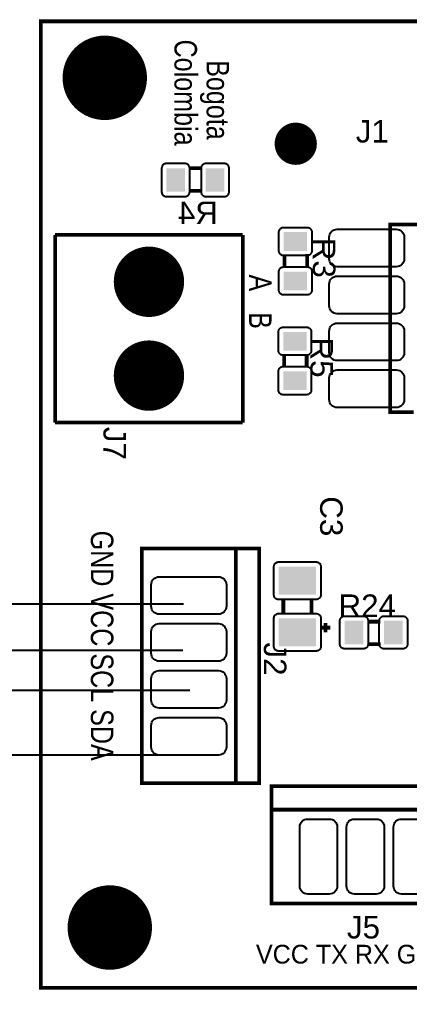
# Model space of a CAD drawing. Header units: inches. Extents: x 15 to 148, y 10 to 111.
# Drawn here: x 129.108 to 130.107, y 106.044 to 108.525 of the extents above; entities that cross this region are included whole.
import ezdxf

# ---------------------------------------------------------------- set-up
doc = ezdxf.new("R2010")
doc.units = ezdxf.units.IN
doc.header["$MEASUREMENT"] = 0
doc.layers.add('BLK_12AWG', color=7, linetype='Continuous')

# ---------------------------------------------------------------- blocks, each defined once
blk = doc.blocks.new('RPAD')
blk.add_trace([(-0.5, -0.5), (-0.5, 0.5), (0.5, -0.5), (0.5, 0.5)])
blk = doc.blocks.new('EPAD')
at = {"const_width": 0.5}
blk.add_lwpolyline([(-0.25, 0, 1), (0.25, 0, 1)], format="xyb", close=True, dxfattribs=at)
blk = doc.blocks.new('i2c')
at = {"const_width": 0.008}
for points in [[(129.4798, 105.3043), (131.5396, 105.3043), (131.5396, 109.1728), (129.4798, 109.1728), (129.4798, 105.3043)], [(129.4798, 105.3043), (131.5396, 105.3043), (131.5396, 109.1728), (129.4798, 109.1728), (129.4798, 105.3043)], [(129.4798, 105.3043), (131.5396, 105.3043), (131.5396, 109.1728), (129.4798, 109.1728), (129.4798, 105.3043)], [(131.11, 105.7961), (131.36, 105.7961), (131.36, 106.2961), (131.11, 106.2961), (131.11, 105.7961)], [(131.11, 105.7961), (131.36, 105.7961), (131.36, 106.2961), (131.11, 106.2961), (131.11, 105.7961)], [(131.11, 105.7961), (131.36, 105.7961), (131.36, 106.2961), (131.11, 106.2961), (131.11, 105.7961)], [(131.16, 105.7961), (131.16, 106.2961)], [(131.16, 105.7961), (131.16, 106.2961)], [(131.16, 105.7961), (131.16, 106.2961)], [(130.313, 106.0989), (130.313, 106.0489), (129.913, 106.0489), (129.913, 106.2489), (130.313, 106.2489), (130.313, 106.1989)], [(130.313, 106.0989), (130.313, 106.0489), (129.913, 106.0489), (129.913, 106.2489), (130.313, 106.2489), (130.313, 106.1989)], [(130.313, 106.0989), (130.313, 106.0489), (129.913, 106.0489), (129.913, 106.2489), (130.313, 106.2489), (130.313, 106.1989)], [(130.7594, 106.0008), (130.7594, 106.0278)], [(130.7594, 106.0008), (130.7594, 106.0278)], [(130.7594, 106.0008), (130.7594, 106.0278)], [(130.8074, 106.0008), (130.8074, 106.0288)], [(130.8074, 106.0008), (130.8074, 106.0288)], [(130.8074, 106.0008), (130.8074, 106.0288)], [(130.7621, 105.9111), (130.7821, 105.9111)], [(130.7621, 105.9111), (130.7821, 105.9111)], [(130.7621, 105.9111), (130.7821, 105.9111)], [(130.7721, 105.9211), (130.7721, 105.9011)], [(130.7721, 105.9211), (130.7721, 105.9011)], [(130.7721, 105.9211), (130.7721, 105.9011)], [(130.0041, 105.8718), (129.9761, 105.8718)], [(130.0041, 105.8718), (129.9761, 105.8718)], [(130.0041, 105.8718), (129.9761, 105.8718)], [(130.2167, 105.8708), (130.1887, 105.8708)], [(130.2167, 105.8708), (130.1887, 105.8708)], [(130.2167, 105.8708), (130.1887, 105.8708)], [(130.7121, 105.8811), (130.7421, 105.8811)], [(130.7121, 105.8811), (130.7421, 105.8811)], [(130.7121, 105.8811), (130.7421, 105.8811)], [(130.0041, 105.8238), (129.9771, 105.8238)], [(130.0041, 105.8238), (129.9771, 105.8238)], [(130.0041, 105.8238), (129.9771, 105.8238)], [(130.2167, 105.8228), (130.1897, 105.8228)], [(130.2167, 105.8228), (130.1897, 105.8228)], [(130.2167, 105.8228), (130.1897, 105.8228)], [(130.7121, 105.8211), (130.7421, 105.8211)], [(130.7121, 105.8211), (130.7421, 105.8211)], [(130.7121, 105.8211), (130.7421, 105.8211)], [(130.6036, 105.5196), (131.1036, 105.5196), (131.1036, 105.7696), (130.6036, 105.7696), (130.6036, 105.5196)], [(130.6036, 105.5196), (131.1036, 105.5196), (131.1036, 105.7696), (130.6036, 105.7696), (130.6036, 105.5196)], [(130.6036, 105.5196), (131.1036, 105.5196), (131.1036, 105.7696), (130.6036, 105.7696), (130.6036, 105.5196)], [(129.935, 105.3346), (129.935, 105.7346)], [(130.335, 105.7346), (129.935, 105.7346)], [(129.935, 105.3346), (129.935, 105.7346)], [(130.335, 105.7346), (129.935, 105.7346)], [(129.935, 105.3346), (129.935, 105.7346)], [(130.335, 105.7346), (129.935, 105.7346)], [(130.335, 105.3346), (130.335, 105.7346)], [(130.335, 105.3346), (130.335, 105.7346)], [(130.335, 105.3346), (130.335, 105.7346)], [(130.6036, 105.7196), (131.1036, 105.7196)], [(130.6036, 105.7196), (131.1036, 105.7196)], [(130.6036, 105.7196), (131.1036, 105.7196)], [(129.7931, 105.6206), (129.7931, 105.6486)], [(129.7931, 105.6206), (129.7931, 105.6486)], [(129.7931, 105.6206), (129.7931, 105.6486)], [(129.8411, 105.6206), (129.8411, 105.6476)], [(129.8411, 105.6206), (129.8411, 105.6476)], [(129.8411, 105.6206), (129.8411, 105.6476)], [(130.335, 105.3346), (129.935, 105.3346)], [(130.335, 105.3346), (129.935, 105.3346)], [(130.335, 105.3346), (129.935, 105.3346)]]:
    blk.add_lwpolyline(points, dxfattribs=at)
blk.add_lwpolyline([(131.34, 106.1191), (131.34, 106.0731), (131.3396, 106.0696), (131.3387, 106.0664), (131.3371, 106.0635), (131.3351, 106.061), (131.3326, 106.059), (131.3297, 106.0574), (131.3264, 106.0564), (131.323, 106.0561), (131.197, 106.0561), (131.1935, 106.0564), (131.1903, 106.0574), (131.1874, 106.059), (131.1849, 106.061), (131.1828, 106.0635), (131.1813, 106.0664), (131.1803, 106.0696), (131.18, 106.0731), (131.18, 106.0731), (131.18, 106.1191)])
for points in [[(129.986, 105.9189), (129.94, 105.9189), (129.9365, 105.9193), (129.9333, 105.9202), (129.9304, 105.9218), (129.9279, 105.9238), (129.9259, 105.9263), (129.9243, 105.9292), (129.9233, 105.9325), (129.923, 105.9359), (129.923, 106.0619), (129.9233, 106.0654), (129.9243, 106.0686), (129.9259, 106.0715), (129.9279, 106.074), (129.9304, 106.0761), (129.9333, 106.0776), (129.9365, 106.0786), (129.94, 106.0789), (129.986, 106.0789), (129.9895, 106.0786), (129.9927, 106.0776), (129.9956, 106.0761), (129.9981, 106.074), (130.0001, 106.0715), (130.0017, 106.0686), (130.0027, 106.0654), (130.003, 106.0619), (130.003, 105.9359), (130.0027, 105.9325), (130.0017, 105.9292), (130.0001, 105.9263), (129.9981, 105.9238), (129.9956, 105.9218), (129.9927, 105.9202), (129.9895, 105.9193), (129.986, 105.9189)], [(130.086, 105.9189), (130.04, 105.9189), (130.0365, 105.9193), (130.0333, 105.9202), (130.0304, 105.9218), (130.0279, 105.9238), (130.0259, 105.9263), (130.0243, 105.9292), (130.0233, 105.9325), (130.023, 105.9359), (130.023, 106.0619), (130.0233, 106.0654), (130.0243, 106.0686), (130.0259, 106.0715), (130.0279, 106.074), (130.0304, 106.0761), (130.0333, 106.0776), (130.0365, 106.0786), (130.04, 106.0789), (130.086, 106.0789), (130.0895, 106.0786), (130.0927, 106.0776), (130.0956, 106.0761), (130.0981, 106.074), (130.1001, 106.0715), (130.1017, 106.0686), (130.1027, 106.0654), (130.103, 106.0619), (130.103, 105.9359), (130.1027, 105.9325), (130.1017, 105.9292), (130.1001, 105.9263), (130.0981, 105.9238), (130.0956, 105.9218), (130.0927, 105.9202), (130.0895, 105.9193), (130.086, 105.9189)], [(130.186, 105.9189), (130.14, 105.9189), (130.1365, 105.9193), (130.1333, 105.9202), (130.1304, 105.9218), (130.1279, 105.9238), (130.1259, 105.9263), (130.1243, 105.9292), (130.1233, 105.9325), (130.123, 105.9359), (130.123, 106.0619), (130.1233, 106.0654), (130.1243, 106.0686), (130.1259, 106.0715), (130.1279, 106.074), (130.1304, 106.0761), (130.1333, 106.0776), (130.1365, 106.0786), (130.14, 106.0789), (130.186, 106.0789), (130.1895, 106.0786), (130.1927, 106.0776), (130.1956, 106.0761), (130.1981, 106.074), (130.2001, 106.0715), (130.2017, 106.0686), (130.2027, 106.0654), (130.203, 106.0619), (130.203, 105.9359), (130.2027, 105.9325), (130.2017, 105.9292), (130.2001, 105.9263), (130.1981, 105.9238), (130.1956, 105.9218), (130.1927, 105.9202), (130.1895, 105.9193), (130.186, 105.9189)], [(130.286, 105.9189), (130.24, 105.9189), (130.2365, 105.9193), (130.2333, 105.9202), (130.2304, 105.9218), (130.2279, 105.9238), (130.2259, 105.9263), (130.2243, 105.9292), (130.2233, 105.9325), (130.223, 105.9359), (130.223, 106.0619), (130.2233, 106.0654), (130.2243, 106.0686), (130.2259, 106.0715), (130.2279, 106.074), (130.2304, 106.0761), (130.2333, 106.0776), (130.2365, 106.0786), (130.24, 106.0789), (130.286, 106.0789), (130.2895, 106.0786), (130.2927, 106.0776), (130.2956, 106.0761), (130.2981, 106.074), (130.3001, 106.0715), (130.3017, 106.0686), (130.3027, 106.0654), (130.303, 106.0619), (130.303, 105.9359), (130.3027, 105.9325), (130.3017, 105.9292), (130.3001, 105.9263), (130.2981, 105.9238), (130.2956, 105.9218), (130.2927, 105.9202), (130.2895, 105.9193), (130.286, 105.9189)], [(130.7474, 106.0358), (130.7474, 106.0758), (130.7474, 106.0768), (130.7476, 106.0778), (130.7478, 106.0788), (130.7481, 106.0797), (130.7485, 106.0806), (130.749, 106.0814), (130.7496, 106.0822), (130.7502, 106.0829), (130.751, 106.0836), (130.7517, 106.0841), (130.7525, 106.0846), (130.7534, 106.085), (130.7543, 106.0854), (130.7553, 106.0856), (130.7563, 106.0858), (130.7574, 106.0858), (130.8074, 106.0858), (130.8084, 106.0858), (130.8094, 106.0856), (130.8104, 106.0854), (130.8113, 106.085), (130.8122, 106.0846), (130.813, 106.0841), (130.8138, 106.0836), (130.8145, 106.0829), (130.8151, 106.0822), (130.8157, 106.0814), (130.8162, 106.0806), (130.8166, 106.0797), (130.8169, 106.0788), (130.8172, 106.0778), (130.8173, 106.0768), (130.8174, 106.0758), (130.8174, 106.0358), (130.8173, 106.0348), (130.8172, 106.0338), (130.8169, 106.0328), (130.8166, 106.0319), (130.8162, 106.031), (130.8157, 106.0302), (130.8151, 106.0294), (130.8145, 106.0287), (130.8138, 106.0281), (130.813, 106.0275), (130.8122, 106.027), (130.8113, 106.0266), (130.8104, 106.0262), (130.8094, 106.026), (130.8084, 106.0259), (130.8074, 106.0258), (130.7574, 106.0258), (130.7563, 106.0259), (130.7553, 106.026), (130.7543, 106.0262), (130.7534, 106.0266), (130.7525, 106.027), (130.7517, 106.0275), (130.751, 106.0281), (130.7502, 106.0287), (130.7496, 106.0294), (130.749, 106.0302), (130.7485, 106.031), (130.7481, 106.0319), (130.7478, 106.0328), (130.7476, 106.0338), (130.7474, 106.0348), (130.7474, 106.0358)], [(131.18, 105.9731), (131.18, 106.0191), (131.1803, 106.0226), (131.1813, 106.0258), (131.1828, 106.0287), (131.1849, 106.0312), (131.1874, 106.0332), (131.1903, 106.0348), (131.1935, 106.0358), (131.197, 106.0361), (131.323, 106.0361), (131.3264, 106.0358), (131.3297, 106.0348), (131.3326, 106.0332), (131.3351, 106.0312), (131.3371, 106.0287), (131.3387, 106.0258), (131.3396, 106.0226), (131.34, 106.0191), (131.34, 105.9731), (131.3396, 105.9696), (131.3387, 105.9664), (131.3371, 105.9635), (131.3351, 105.961), (131.3326, 105.959), (131.3297, 105.9574), (131.3264, 105.9564), (131.323, 105.9561), (131.197, 105.9561), (131.1935, 105.9564), (131.1903, 105.9574), (131.1874, 105.959), (131.1849, 105.961), (131.1828, 105.9635), (131.1813, 105.9664), (131.1803, 105.9696), (131.18, 105.9731)], [(130.7474, 105.9518), (130.7474, 105.9918), (130.7474, 105.9928), (130.7476, 105.9938), (130.7478, 105.9948), (130.7481, 105.9957), (130.7485, 105.9966), (130.749, 105.9974), (130.7496, 105.9982), (130.7502, 105.9989), (130.751, 105.9996), (130.7517, 106.0001), (130.7525, 106.0006), (130.7534, 106.001), (130.7543, 106.0014), (130.7553, 106.0016), (130.7563, 106.0018), (130.7574, 106.0018), (130.8074, 106.0018), (130.8084, 106.0018), (130.8094, 106.0016), (130.8104, 106.0014), (130.8113, 106.001), (130.8122, 106.0006), (130.813, 106.0001), (130.8138, 105.9996), (130.8145, 105.9989), (130.8151, 105.9982), (130.8157, 105.9974), (130.8162, 105.9966), (130.8166, 105.9957), (130.8169, 105.9948), (130.8172, 105.9938), (130.8173, 105.9928), (130.8174, 105.9918), (130.8174, 105.9518), (130.8173, 105.9508), (130.8172, 105.9498), (130.8169, 105.9488), (130.8166, 105.9479), (130.8162, 105.947), (130.8157, 105.9462), (130.8151, 105.9454), (130.8145, 105.9447), (130.8138, 105.9441), (130.813, 105.9435), (130.8122, 105.943), (130.8113, 105.9426), (130.8104, 105.9422), (130.8094, 105.942), (130.8084, 105.9419), (130.8074, 105.9418), (130.7574, 105.9418), (130.7563, 105.9419), (130.7553, 105.942), (130.7543, 105.9422), (130.7534, 105.9426), (130.7525, 105.943), (130.7517, 105.9435), (130.751, 105.9441), (130.7502, 105.9447), (130.7496, 105.9454), (130.749, 105.9462), (130.7485, 105.947), (130.7481, 105.9479), (130.7478, 105.9488), (130.7476, 105.9498), (130.7474, 105.9508), (130.7474, 105.9518)], [(131.18, 105.8731), (131.18, 105.9191), (131.1803, 105.9226), (131.1813, 105.9258), (131.1828, 105.9287), (131.1849, 105.9312), (131.1874, 105.9332), (131.1903, 105.9348), (131.1935, 105.9358), (131.197, 105.9361), (131.323, 105.9361), (131.3264, 105.9358), (131.3297, 105.9348), (131.3326, 105.9332), (131.3351, 105.9312), (131.3371, 105.9287), (131.3387, 105.9258), (131.3396, 105.9226), (131.34, 105.9191), (131.34, 105.8731), (131.3396, 105.8696), (131.3387, 105.8664), (131.3371, 105.8635), (131.3351, 105.861), (131.3326, 105.859), (131.3297, 105.8574), (131.3264, 105.8564), (131.323, 105.8561), (131.197, 105.8561), (131.1935, 105.8564), (131.1903, 105.8574), (131.1874, 105.859), (131.1849, 105.861), (131.1828, 105.8635), (131.1813, 105.8664), (131.1803, 105.8696), (131.18, 105.8731)], [(130.6421, 105.9011), (130.7021, 105.9011), (130.7032, 105.901), (130.7042, 105.9009), (130.7051, 105.9006), (130.7061, 105.9003), (130.7069, 105.8999), (130.7078, 105.8994), (130.7085, 105.8988), (130.7092, 105.8982), (130.7099, 105.8975), (130.7104, 105.8967), (130.7109, 105.8959), (130.7114, 105.895), (130.7117, 105.8941), (130.7119, 105.8931), (130.7121, 105.8921), (130.7121, 105.8911), (130.7121, 105.8111), (130.7121, 105.81), (130.7119, 105.809), (130.7117, 105.8081), (130.7114, 105.8071), (130.7109, 105.8063), (130.7104, 105.8054), (130.7099, 105.8047), (130.7092, 105.804), (130.7085, 105.8033), (130.7078, 105.8028), (130.7069, 105.8023), (130.7061, 105.8018), (130.7051, 105.8015), (130.7042, 105.8013), (130.7032, 105.8011), (130.7021, 105.8011), (130.6421, 105.8011), (130.6411, 105.8011), (130.6401, 105.8013), (130.6391, 105.8015), (130.6382, 105.8018), (130.6373, 105.8023), (130.6365, 105.8028), (130.6357, 105.8033), (130.635, 105.804), (130.6344, 105.8047), (130.6338, 105.8054), (130.6333, 105.8063), (130.6329, 105.8071), (130.6326, 105.8081), (130.6323, 105.809), (130.6322, 105.81), (130.6321, 105.8111), (130.6321, 105.8911), (130.6322, 105.8921), (130.6323, 105.8931), (130.6326, 105.8941), (130.6329, 105.895), (130.6333, 105.8959), (130.6338, 105.8967), (130.6344, 105.8975), (130.635, 105.8982), (130.6357, 105.8988), (130.6365, 105.8994), (130.6373, 105.8999), (130.6382, 105.9003), (130.6391, 105.9006), (130.6401, 105.9009), (130.6411, 105.901), (130.6421, 105.9011)], [(130.7521, 105.9011), (130.8121, 105.9011), (130.8132, 105.901), (130.8142, 105.9009), (130.8151, 105.9006), (130.8161, 105.9003), (130.8169, 105.8999), (130.8178, 105.8994), (130.8185, 105.8988), (130.8192, 105.8982), (130.8199, 105.8975), (130.8204, 105.8967), (130.8209, 105.8959), (130.8214, 105.895), (130.8217, 105.8941), (130.8219, 105.8931), (130.8221, 105.8921), (130.8221, 105.8911), (130.8221, 105.8111), (130.8221, 105.81), (130.8219, 105.809), (130.8217, 105.8081), (130.8214, 105.8071), (130.8209, 105.8063), (130.8204, 105.8054), (130.8199, 105.8047), (130.8192, 105.804), (130.8185, 105.8033), (130.8178, 105.8028), (130.8169, 105.8023), (130.8161, 105.8018), (130.8151, 105.8015), (130.8142, 105.8013), (130.8132, 105.8011), (130.8121, 105.8011), (130.7521, 105.8011), (130.7511, 105.8011), (130.7501, 105.8013), (130.7491, 105.8015), (130.7482, 105.8018), (130.7473, 105.8023), (130.7465, 105.8028), (130.7457, 105.8033), (130.745, 105.804), (130.7444, 105.8047), (130.7438, 105.8054), (130.7433, 105.8063), (130.7429, 105.8071), (130.7426, 105.8081), (130.7423, 105.809), (130.7422, 105.81), (130.7421, 105.8111), (130.7421, 105.8911), (130.7422, 105.8921), (130.7423, 105.8931), (130.7426, 105.8941), (130.7429, 105.895), (130.7433, 105.8959), (130.7438, 105.8967), (130.7444, 105.8975), (130.745, 105.8982), (130.7457, 105.8988), (130.7465, 105.8994), (130.7473, 105.8999), (130.7482, 105.9003), (130.7491, 105.9006), (130.7501, 105.9009), (130.7511, 105.901), (130.7521, 105.9011)], [(129.9691, 105.8118), (129.9291, 105.8118), (129.9281, 105.8118), (129.9271, 105.812), (129.9261, 105.8122), (129.9252, 105.8126), (129.9243, 105.813), (129.9235, 105.8135), (129.9227, 105.814), (129.922, 105.8147), (129.9214, 105.8154), (129.9208, 105.8162), (129.9203, 105.817), (129.9199, 105.8179), (129.9196, 105.8188), (129.9193, 105.8198), (129.9192, 105.8208), (129.9191, 105.8218), (129.9191, 105.8718), (129.9192, 105.8728), (129.9193, 105.8738), (129.9196, 105.8748), (129.9199, 105.8757), (129.9203, 105.8766), (129.9208, 105.8774), (129.9214, 105.8782), (129.922, 105.8789), (129.9227, 105.8795), (129.9235, 105.8801), (129.9243, 105.8806), (129.9252, 105.881), (129.9261, 105.8814), (129.9271, 105.8816), (129.9281, 105.8817), (129.9291, 105.8818), (129.9691, 105.8818), (129.9702, 105.8817), (129.9712, 105.8816), (129.9721, 105.8814), (129.9731, 105.881), (129.974, 105.8806), (129.9748, 105.8801), (129.9755, 105.8795), (129.9762, 105.8789), (129.9769, 105.8782), (129.9775, 105.8774), (129.978, 105.8766), (129.9784, 105.8757), (129.9787, 105.8748), (129.9789, 105.8738), (129.9791, 105.8728), (129.9791, 105.8718), (129.9791, 105.8218), (129.9791, 105.8208), (129.9789, 105.8198), (129.9787, 105.8188), (129.9784, 105.8179), (129.978, 105.817), (129.9775, 105.8162), (129.9769, 105.8154), (129.9762, 105.8147), (129.9755, 105.814), (129.9748, 105.8135), (129.974, 105.813), (129.9731, 105.8126), (129.9721, 105.8122), (129.9712, 105.812), (129.9702, 105.8118), (129.9691, 105.8118)], [(130.0531, 105.8118), (130.0131, 105.8118), (130.0121, 105.8118), (130.0111, 105.812), (130.0101, 105.8122), (130.0092, 105.8126), (130.0083, 105.813), (130.0075, 105.8135), (130.0067, 105.814), (130.006, 105.8147), (130.0054, 105.8154), (130.0048, 105.8162), (130.0043, 105.817), (130.0039, 105.8179), (130.0036, 105.8188), (130.0033, 105.8198), (130.0032, 105.8208), (130.0031, 105.8218), (130.0031, 105.8718), (130.0032, 105.8728), (130.0033, 105.8738), (130.0036, 105.8748), (130.0039, 105.8757), (130.0043, 105.8766), (130.0048, 105.8774), (130.0054, 105.8782), (130.006, 105.8789), (130.0067, 105.8795), (130.0075, 105.8801), (130.0083, 105.8806), (130.0092, 105.881), (130.0101, 105.8814), (130.0111, 105.8816), (130.0121, 105.8817), (130.0131, 105.8818), (130.0531, 105.8818), (130.0542, 105.8817), (130.0552, 105.8816), (130.0561, 105.8814), (130.0571, 105.881), (130.058, 105.8806), (130.0588, 105.8801), (130.0595, 105.8795), (130.0602, 105.8789), (130.0609, 105.8782), (130.0615, 105.8774), (130.062, 105.8766), (130.0624, 105.8757), (130.0627, 105.8748), (130.0629, 105.8738), (130.0631, 105.8728), (130.0631, 105.8718), (130.0631, 105.8218), (130.0631, 105.8208), (130.0629, 105.8198), (130.0627, 105.8188), (130.0624, 105.8179), (130.062, 105.817), (130.0615, 105.8162), (130.0609, 105.8154), (130.0602, 105.8147), (130.0595, 105.814), (130.0588, 105.8135), (130.058, 105.813), (130.0571, 105.8126), (130.0561, 105.8122), (130.0552, 105.812), (130.0542, 105.8118), (130.0531, 105.8118)], [(130.1817, 105.8108), (130.1417, 105.8108), (130.1406, 105.8108), (130.1396, 105.811), (130.1387, 105.8112), (130.1377, 105.8115), (130.1369, 105.8119), (130.136, 105.8124), (130.1353, 105.813), (130.1346, 105.8136), (130.1339, 105.8144), (130.1334, 105.8151), (130.1329, 105.8159), (130.1324, 105.8168), (130.1321, 105.8177), (130.1319, 105.8187), (130.1317, 105.8197), (130.1317, 105.8208), (130.1317, 105.8708), (130.1317, 105.8718), (130.1319, 105.8728), (130.1321, 105.8738), (130.1324, 105.8747), (130.1329, 105.8756), (130.1334, 105.8764), (130.1339, 105.8772), (130.1346, 105.8779), (130.1353, 105.8785), (130.136, 105.8791), (130.1369, 105.8796), (130.1377, 105.88), (130.1387, 105.8803), (130.1396, 105.8806), (130.1406, 105.8807), (130.1417, 105.8808), (130.1817, 105.8808), (130.1827, 105.8807), (130.1837, 105.8806), (130.1847, 105.8803), (130.1856, 105.88), (130.1865, 105.8796), (130.1873, 105.8791), (130.1881, 105.8785), (130.1888, 105.8779), (130.1894, 105.8772), (130.19, 105.8764), (130.1905, 105.8756), (130.1909, 105.8747), (130.1912, 105.8738), (130.1915, 105.8728), (130.1916, 105.8718), (130.1917, 105.8708), (130.1917, 105.8208), (130.1916, 105.8197), (130.1915, 105.8187), (130.1912, 105.8177), (130.1909, 105.8168), (130.1905, 105.8159), (130.19, 105.8151), (130.1894, 105.8144), (130.1888, 105.8136), (130.1881, 105.813), (130.1873, 105.8124), (130.1865, 105.8119), (130.1856, 105.8115), (130.1847, 105.8112), (130.1837, 105.811), (130.1827, 105.8108), (130.1817, 105.8108)], [(130.2657, 105.8108), (130.2257, 105.8108), (130.2246, 105.8108), (130.2236, 105.811), (130.2227, 105.8112), (130.2217, 105.8115), (130.2209, 105.8119), (130.22, 105.8124), (130.2193, 105.813), (130.2186, 105.8136), (130.2179, 105.8144), (130.2174, 105.8151), (130.2169, 105.8159), (130.2164, 105.8168), (130.2161, 105.8177), (130.2159, 105.8187), (130.2157, 105.8197), (130.2157, 105.8208), (130.2157, 105.8708), (130.2157, 105.8718), (130.2159, 105.8728), (130.2161, 105.8738), (130.2164, 105.8747), (130.2169, 105.8756), (130.2174, 105.8764), (130.2179, 105.8772), (130.2186, 105.8779), (130.2193, 105.8785), (130.22, 105.8791), (130.2209, 105.8796), (130.2217, 105.88), (130.2227, 105.8803), (130.2236, 105.8806), (130.2246, 105.8807), (130.2257, 105.8808), (130.2657, 105.8808), (130.2667, 105.8807), (130.2677, 105.8806), (130.2687, 105.8803), (130.2696, 105.88), (130.2705, 105.8796), (130.2713, 105.8791), (130.2721, 105.8785), (130.2728, 105.8779), (130.2734, 105.8772), (130.274, 105.8764), (130.2745, 105.8756), (130.2749, 105.8747), (130.2752, 105.8738), (130.2755, 105.8728), (130.2756, 105.8718), (130.2757, 105.8708), (130.2757, 105.8208), (130.2756, 105.8197), (130.2755, 105.8187), (130.2752, 105.8177), (130.2749, 105.8168), (130.2745, 105.8159), (130.274, 105.8151), (130.2734, 105.8144), (130.2728, 105.8136), (130.2721, 105.813), (130.2713, 105.8124), (130.2705, 105.8119), (130.2696, 105.8115), (130.2687, 105.8112), (130.2677, 105.811), (130.2667, 105.8108), (130.2657, 105.8108)], [(129.8531, 105.6556), (129.8531, 105.6956), (129.8531, 105.6966), (129.8529, 105.6976), (129.8527, 105.6986), (129.8524, 105.6995), (129.8519, 105.7004), (129.8514, 105.7012), (129.8509, 105.702), (129.8502, 105.7027), (129.8495, 105.7033), (129.8488, 105.7039), (129.8479, 105.7044), (129.8471, 105.7048), (129.8461, 105.7051), (129.8452, 105.7054), (129.8442, 105.7055), (129.8431, 105.7056), (129.7931, 105.7056), (129.7921, 105.7055), (129.7911, 105.7054), (129.7901, 105.7051), (129.7892, 105.7048), (129.7883, 105.7044), (129.7875, 105.7039), (129.7867, 105.7033), (129.786, 105.7027), (129.7854, 105.702), (129.7848, 105.7012), (129.7843, 105.7004), (129.7839, 105.6995), (129.7836, 105.6986), (129.7833, 105.6976), (129.7832, 105.6966), (129.7831, 105.6956), (129.7831, 105.6556), (129.7832, 105.6545), (129.7833, 105.6535), (129.7836, 105.6526), (129.7839, 105.6516), (129.7843, 105.6508), (129.7848, 105.6499), (129.7854, 105.6492), (129.786, 105.6485), (129.7867, 105.6478), (129.7875, 105.6473), (129.7883, 105.6468), (129.7892, 105.6464), (129.7901, 105.646), (129.7911, 105.6458), (129.7921, 105.6456), (129.7931, 105.6456), (129.8431, 105.6456), (129.8442, 105.6456), (129.8452, 105.6458), (129.8461, 105.646), (129.8471, 105.6464), (129.8479, 105.6468), (129.8488, 105.6473), (129.8495, 105.6478), (129.8502, 105.6485), (129.8509, 105.6492), (129.8514, 105.6499), (129.8519, 105.6508), (129.8524, 105.6516), (129.8527, 105.6526), (129.8529, 105.6535), (129.8531, 105.6545), (129.8531, 105.6556)], [(130.6806, 105.6996), (130.7266, 105.6996), (130.7301, 105.6993), (130.7333, 105.6983), (130.7362, 105.6967), (130.7387, 105.6947), (130.7408, 105.6922), (130.7423, 105.6893), (130.7433, 105.6861), (130.7436, 105.6826), (130.7436, 105.5566), (130.7433, 105.5531), (130.7423, 105.5499), (130.7408, 105.547), (130.7387, 105.5445), (130.7362, 105.5425), (130.7333, 105.5409), (130.7301, 105.5399), (130.7266, 105.5396), (130.6806, 105.5396), (130.6771, 105.5399), (130.6739, 105.5409), (130.671, 105.5425), (130.6685, 105.5445), (130.6665, 105.547), (130.6649, 105.5499), (130.664, 105.5531), (130.6636, 105.5566), (130.6636, 105.6826), (130.664, 105.6861), (130.6649, 105.6893), (130.6665, 105.6922), (130.6685, 105.6947), (130.671, 105.6967), (130.6739, 105.6983), (130.6771, 105.6993), (130.6806, 105.6996)], [(130.7806, 105.6996), (130.8266, 105.6996), (130.8301, 105.6993), (130.8333, 105.6983), (130.8362, 105.6967), (130.8387, 105.6947), (130.8408, 105.6922), (130.8423, 105.6893), (130.8433, 105.6861), (130.8436, 105.6826), (130.8436, 105.5566), (130.8433, 105.5531), (130.8423, 105.5499), (130.8408, 105.547), (130.8387, 105.5445), (130.8362, 105.5425), (130.8333, 105.5409), (130.8301, 105.5399), (130.8266, 105.5396), (130.7806, 105.5396), (130.7771, 105.5399), (130.7739, 105.5409), (130.771, 105.5425), (130.7685, 105.5445), (130.7665, 105.547), (130.7649, 105.5499), (130.764, 105.5531), (130.7636, 105.5566), (130.7636, 105.6826), (130.764, 105.6861), (130.7649, 105.6893), (130.7665, 105.6922), (130.7685, 105.6947), (130.771, 105.6967), (130.7739, 105.6983), (130.7771, 105.6993), (130.7806, 105.6996)], [(130.8806, 105.6996), (130.9266, 105.6996), (130.9301, 105.6993), (130.9333, 105.6983), (130.9362, 105.6967), (130.9387, 105.6947), (130.9408, 105.6922), (130.9423, 105.6893), (130.9433, 105.6861), (130.9436, 105.6826), (130.9436, 105.5566), (130.9433, 105.5531), (130.9423, 105.5499), (130.9408, 105.547), (130.9387, 105.5445), (130.9362, 105.5425), (130.9333, 105.5409), (130.9301, 105.5399), (130.9266, 105.5396), (130.8806, 105.5396), (130.8771, 105.5399), (130.8739, 105.5409), (130.871, 105.5425), (130.8685, 105.5445), (130.8665, 105.547), (130.8649, 105.5499), (130.864, 105.5531), (130.8636, 105.5566), (130.8636, 105.6826), (130.864, 105.6861), (130.8649, 105.6893), (130.8665, 105.6922), (130.8685, 105.6947), (130.871, 105.6967), (130.8739, 105.6983), (130.8771, 105.6993), (130.8806, 105.6996)], [(130.9806, 105.6996), (131.0266, 105.6996), (131.0301, 105.6993), (131.0333, 105.6983), (131.0362, 105.6967), (131.0387, 105.6947), (131.0408, 105.6922), (131.0423, 105.6893), (131.0433, 105.6861), (131.0436, 105.6826), (131.0436, 105.5566), (131.0433, 105.5531), (131.0423, 105.5499), (131.0408, 105.547), (131.0387, 105.5445), (131.0362, 105.5425), (131.0333, 105.5409), (131.0301, 105.5399), (131.0266, 105.5396), (130.9806, 105.5396), (130.9771, 105.5399), (130.9739, 105.5409), (130.971, 105.5425), (130.9685, 105.5445), (130.9665, 105.547), (130.9649, 105.5499), (130.964, 105.5531), (130.9636, 105.5566), (130.9636, 105.6826), (130.964, 105.6861), (130.9649, 105.6893), (130.9665, 105.6922), (130.9685, 105.6947), (130.971, 105.6967), (130.9739, 105.6983), (130.9771, 105.6993), (130.9806, 105.6996)], [(129.8531, 105.5716), (129.8531, 105.6116), (129.8531, 105.6126), (129.8529, 105.6136), (129.8527, 105.6146), (129.8524, 105.6155), (129.8519, 105.6164), (129.8514, 105.6172), (129.8509, 105.618), (129.8502, 105.6187), (129.8495, 105.6193), (129.8488, 105.6199), (129.8479, 105.6204), (129.8471, 105.6208), (129.8461, 105.6211), (129.8452, 105.6214), (129.8442, 105.6215), (129.8431, 105.6216), (129.7931, 105.6216), (129.7921, 105.6215), (129.7911, 105.6214), (129.7901, 105.6211), (129.7892, 105.6208), (129.7883, 105.6204), (129.7875, 105.6199), (129.7867, 105.6193), (129.786, 105.6187), (129.7854, 105.618), (129.7848, 105.6172), (129.7843, 105.6164), (129.7839, 105.6155), (129.7836, 105.6146), (129.7833, 105.6136), (129.7832, 105.6126), (129.7831, 105.6116), (129.7831, 105.5716), (129.7832, 105.5705), (129.7833, 105.5695), (129.7836, 105.5686), (129.7839, 105.5676), (129.7843, 105.5668), (129.7848, 105.5659), (129.7854, 105.5652), (129.786, 105.5645), (129.7867, 105.5638), (129.7875, 105.5633), (129.7883, 105.5628), (129.7892, 105.5624), (129.7901, 105.562), (129.7911, 105.5618), (129.7921, 105.5616), (129.7931, 105.5616), (129.8431, 105.5616), (129.8442, 105.5616), (129.8452, 105.5618), (129.8461, 105.562), (129.8471, 105.5624), (129.8479, 105.5628), (129.8488, 105.5633), (129.8495, 105.5638), (129.8502, 105.5645), (129.8509, 105.5652), (129.8514, 105.5659), (129.8519, 105.5668), (129.8524, 105.5676), (129.8527, 105.5686), (129.8529, 105.5695), (129.8531, 105.5705), (129.8531, 105.5716)]]:
    blk.add_lwpolyline(points, close=True)
at = {"xscale": 0.04, "yscale": 0.05}
for p, rotation in [((130.7824, 106.0558), 90), ((130.7824, 105.9718), 90), ((129.9491, 105.8468), 180), ((130.0331, 105.8468), 180), ((130.1617, 105.8458), 180), ((130.2457, 105.8458), 180), ((129.8181, 105.6756), 270), ((129.8181, 105.5916), 270)]:
    blk.add_blockref('RPAD', p, dxfattribs=dict(at, rotation=rotation))
for name, p, xscale, yscale in [('EPAD', (129.7408, 105.8476), 0.09, 0.09), ('RPAD', (130.6721, 105.8511), 0.06, 0.08), ('RPAD', (130.7821, 105.8511), 0.06, 0.08), ('EPAD', (130.035, 105.5346), 0.15, 0.15), ('EPAD', (130.235, 105.5346), 0.15, 0.15), ('EPAD', (131.4113, 105.4511), 0.18, 0.18), ('EPAD', (129.6003, 105.4404), 0.18, 0.18)]:
    blk.add_blockref(name, p, dxfattribs=dict(xscale=xscale, yscale=yscale))
blk.add_text('VCC TX RX GND', height=0.04, rotation=90).set_placement((131.4881, 105.7627))
blk.add_text('VCC TX RX GND', height=0.04, rotation=90).set_placement((131.4881, 105.7627))
blk.add_text('VCC TX RX GND', height=0.04, rotation=90).set_placement((131.4881, 105.7627))
at = {"width": 1.041667}
for s, p in [('R24', (130.7494, 105.9388)), ('R24', (130.7494, 105.9388)), ('R24', (130.7494, 105.9388)), ('J1', (129.7382, 105.9756)), ('J1', (129.7382, 105.9756)), ('J1', (129.7382, 105.9756)), ('J5', (131.4346, 105.9567)), ('J5', (131.4346, 105.9567)), ('J5', (131.4346, 105.9567))]:
    blk.add_text(s, height=0.048, rotation=90, dxfattribs=at).set_placement(p)
for s, width, p in [('R3', 1.041667, (129.9411, 105.8839)), ('R3', 1.041667, (129.9411, 105.8839)), ('R3', 1.041667, (129.9411, 105.8839)), ('C3', 1.041667, (130.4921, 105.8996)), ('C3', 1.041667, (130.4921, 105.8996)), ('C3', 1.041667, (130.4921, 105.8996)), ('R5', 1.041667, (130.1537, 105.8789)), ('R5', 1.041667, (130.1537, 105.8789)), ('R5', 1.041667, (130.1537, 105.8789)), ('J2', 1.041667, (130.8036, 105.7796)), ('J2', 1.041667, (130.8036, 105.7796)), ('J2', 1.041667, (130.8036, 105.7796)), ('A   B', 0.833333, (130.0194, 105.7481)), ('A   B', 0.833333, (130.0194, 105.7481)), ('A   B', 0.833333, (130.0194, 105.7481)), ('Bogota', 0.833333, (129.5627, 105.6576)), ('Bogota', 0.833333, (129.5627, 105.6576)), ('Bogota', 0.833333, (129.5627, 105.6576)), ('Colombia', 0.833333, (129.5187, 105.589)), ('Colombia', 0.833333, (129.5187, 105.589)), ('Colombia', 0.833333, (129.5187, 105.589)), ('J7', 1.041667, (130.344, 105.4376)), ('J7', 1.041667, (130.344, 105.4376)), ('J7', 1.041667, (130.344, 105.4376)), ('GND VCC SCL SDA', 0.833333, (130.5654, 105.4107)), ('GND VCC SCL SDA', 0.833333, (130.5654, 105.4107)), ('GND VCC SCL SDA', 0.833333, (130.5654, 105.4107))]:
    blk.add_text(s, height=0.048, dxfattribs=dict(width=width)).set_placement(p)
at = {"text_generation_flag": 2, "width": 1.041667}
blk.add_text('R4', height=0.048, rotation=90, dxfattribs=at).set_placement((129.9119, 105.6816))
blk.add_text('R4', height=0.048, rotation=90, dxfattribs=at).set_placement((129.9119, 105.6816))
blk.add_text('R4', height=0.048, rotation=90, dxfattribs=at).set_placement((129.9119, 105.6816))

msp = doc.modelspace()

# ---------------------------------------------------------------- linework, layer by layer
at = {"layer": 'BLK_12AWG'}
for p, q in [((129.5278, 107.0295), (127.6657, 107.0295)), ((127.7157, 106.9117), (129.5261, 106.9117)), ((129.5442, 106.809), (128.0993, 106.809)), ((129.5616, 106.6439), (127.8594, 106.6439))]:
    msp.add_line(p, q, dxfattribs=at)

# ---------------------------------------------------------------- block references
at = {"layer": 'BLK_12AWG', "xscale": 1.2, "yscale": 1.2, "zscale": 1.2, "rotation": 270}
msp.add_blockref('i2c', (2.7982, 263.8962), dxfattribs=at)

doc.saveas('drawing.dxf')
